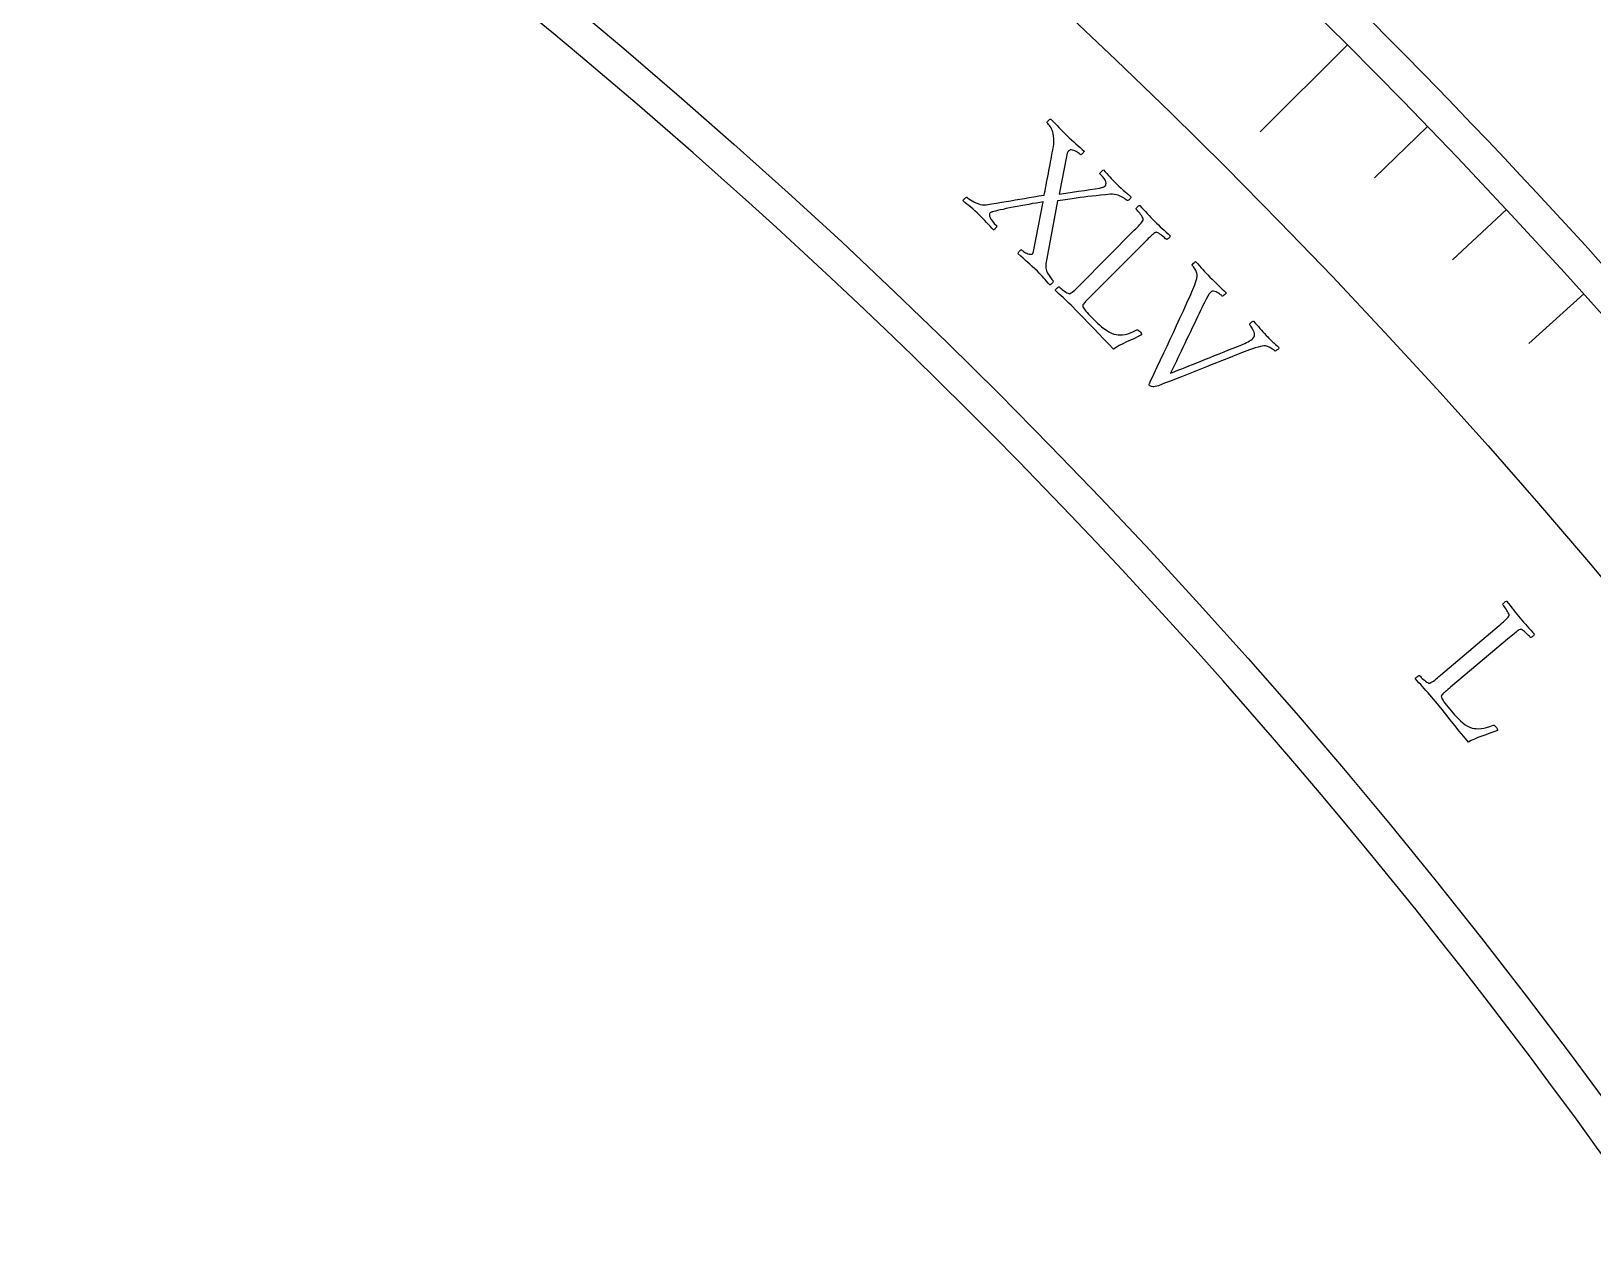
# Model space of a CAD drawing. Header units: millimetres. Extents: x -76 to 76, y -76 to 86.
# Drawn here: x 38.29 to 56.29, y 39.58 to 53.62 of the extents above; entities that cross this region are included whole.
import ezdxf

# ---------------------------------------------------------------- set-up
doc = ezdxf.new("R2010")
doc.units = ezdxf.units.MM
for name, color, linetype in [('CUT_INNER', 6, 'Continuous'), ('CUT_OUTER', 1, 'Continuous'), ('ENGRAVE', 7, 'Continuous'), ('ENGRAVE_FINE', 8, 'Continuous'), ('TEXT', 5, 'Continuous')]:
    doc.layers.add(name, color=color, linetype=linetype)

msp = doc.modelspace()

# ---------------------------------------------------------------- linework, layer by layer
at = {"layer": 'CUT_INNER'}
for centre, radius, start, end in [((0.0001, -0.0002), 69.5399, 92.274707, 357.539245), ((0.0006, 0.0002), 69.5394, 357.538874, 87.725814)]:
    msp.add_arc(centre, radius, start, end, dxfattribs=at)
at = {"layer": 'CUT_OUTER'}
msp.add_arc((0.0238, 0.0226), 75.9672, 39.002193, 52.215806, dxfattribs=at)
at = {"layer": 'ENGRAVE'}
msp.add_lwpolyline([(53.466, 53.466), (52.4611, 52.4611)], dxfattribs=at)
for radius in [75.6124, 73.6227, 69.9276]:
    msp.add_circle((0, 0), radius, dxfattribs=at)
at = {"layer": 'ENGRAVE_FINE'}
for points in [[(54.391, 52.5248), (53.7776, 51.9324)], [(55.2994, 51.5675), (54.6758, 50.986)], [(56.191, 50.5946), (55.5573, 50.024)]]:
    msp.add_lwpolyline(points, dxfattribs=at)
at = {"layer": 'TEXT'}
for points in [[(50.2315, 52.4203), (50.259, 52.3942), (50.2857, 52.3695), (50.3114, 52.3461), (50.3363, 52.3242), (50.3605, 52.3029), (50.3845, 52.2818), (50.4081, 52.2607), (50.4315, 52.2398), (50.4291, 52.2346), (50.4249, 52.2284), (50.4189, 52.2209), (50.4109, 52.2123), (50.4028, 52.2047), (50.3961, 52.2), (50.3909, 52.1985), (50.387, 52.1999), (50.3807, 52.2056), (50.3726, 52.2121), (50.3626, 52.2194), (50.3508, 52.2275), (50.3379, 52.2355), (50.3247, 52.2423), (50.3112, 52.248), (50.2972, 52.2526), (50.2837, 52.2548), (50.2713, 52.2535), (50.26, 52.2488), (50.2499, 52.2406), (50.2423, 52.2304), (50.2358, 52.2166), (50.2302, 52.1992), (50.2257, 52.1783), (50.143, 51.744), (50.2194, 51.7559), (50.2938, 51.7672), (50.3662, 51.7779), (50.4365, 51.7879), (50.5015, 51.7974), (50.5581, 51.8066), (50.6062, 51.8155), (50.6459, 51.8241), (50.6516, 51.8259), (50.6569, 51.8282), (50.6618, 51.8309), (50.6661, 51.8341), (50.6698, 51.8372), (50.6726, 51.8396), (50.6746, 51.8413), (50.6758, 51.8424), (50.68, 51.8491), (50.6823, 51.8583), (50.6827, 51.8703), (50.6811, 51.8848), (50.6749, 51.9025), (50.6615, 51.924), (50.6407, 51.9492), (50.6128, 51.9781), (50.6124, 51.9819), (50.6145, 51.9872), (50.619, 51.9941), (50.6259, 52.0024), (50.6337, 52.0107), (50.6407, 52.0173), (50.6471, 52.0222), (50.6527, 52.0253), (50.673, 52.0027), (50.6921, 51.9813), (50.7101, 51.9613), (50.7269, 51.9425), (50.7437, 51.9242), (50.7617, 51.9052), (50.7807, 51.8857), (50.8009, 51.8657), (50.8292, 51.8384), (50.8555, 51.8137), (50.8799, 51.7916), (50.9023, 51.7721), (50.9228, 51.7548), (50.9414, 51.7389), (50.9581, 51.7246), (50.9728, 51.7117), (50.9707, 51.7067), (50.9671, 51.7009), (50.9621, 51.6942), (50.9558, 51.6867), (50.9486, 51.6798), (50.9414, 51.6748), (50.934, 51.6718), (50.9265, 51.6708), (50.9221, 51.6747), (50.915, 51.6803), (50.9053, 51.6875), (50.8928, 51.6965), (50.8782, 51.706), (50.8619, 51.715), (50.844, 51.7233), (50.8243, 51.7311), (50.8033, 51.7375), (50.7814, 51.7416), (50.7586, 51.7434), (50.7349, 51.7429), (50.675, 51.7369), (50.6192, 51.7312), (50.5675, 51.726), (50.5199, 51.7213), (50.4744, 51.7166), (50.4289, 51.7114), (50.3836, 51.7057), (50.3384, 51.6994), (50.2912, 51.6926), (50.2398, 51.6848), (50.1844, 51.6763), (50.1248, 51.6669), (49.9896, 50.9436), (49.9871, 50.917), (49.9896, 50.8899), (49.9972, 50.8624), (50.0099, 50.8343), (50.0254, 50.8072), (50.0416, 50.7829), (50.0586, 50.7611), (50.0763, 50.7419), (50.0746, 50.7364), (50.0709, 50.7301), (50.0653, 50.7231), (50.0577, 50.7155), (50.0499, 50.7085), (50.0437, 50.7032), (50.0391, 50.6998), (50.036, 50.6981), (50.0164, 50.7203), (49.9982, 50.741), (49.9814, 50.7601), (49.966, 50.7776), (49.9503, 50.795), (49.9326, 50.8137), (49.9129, 50.8339), (49.8913, 50.8554), (49.8612, 50.8846), (49.8328, 50.9116), (49.8061, 50.9364), (49.7811, 50.9589), (49.7558, 50.9812), (49.7285, 51.0053), (49.6991, 51.0313), (49.6676, 51.059), (49.6687, 51.0654), (49.672, 51.0726), (49.6775, 51.0806), (49.6853, 51.0893), (49.6935, 51.0969), (49.7001, 51.1015), (49.7054, 51.1031), (49.7091, 51.1017), (49.7147, 51.0969), (49.7222, 51.0912), (49.7317, 51.0848), (49.7432, 51.0775), (49.7558, 51.0703), (49.7688, 51.064), (49.7822, 51.0587), (49.7959, 51.0543), (49.8089, 51.0517), (49.8201, 51.0518), (49.8295, 51.0546), (49.8371, 51.0601), (49.8386, 51.0619), (49.84, 51.0643), (49.8415, 51.0672), (49.843, 51.0707), (49.8442, 51.0744), (49.8451, 51.0779), (49.8457, 51.0812), (49.8458, 51.0843), (49.9594, 51.6556), (49.9201, 51.6494), (49.8791, 51.6426), (49.8361, 51.6352), (49.7913, 51.6272), (49.7459, 51.6189), (49.701, 51.6106), (49.6568, 51.6022), (49.613, 51.5938), (49.571, 51.5856), (49.5319, 51.5775), (49.4955, 51.5697), (49.462, 51.5621), (49.4323, 51.5552), (49.4078, 51.5493), (49.3883, 51.5444), (49.3738, 51.5406), (49.3713, 51.5397), (49.3682, 51.5386), (49.3646, 51.5373), (49.3604, 51.5358), (49.356, 51.5339), (49.3519, 51.5315), (49.3479, 51.5285), (49.3441, 51.5249), (49.3393, 51.5166), (49.3379, 51.5054), (49.3401, 51.4915), (49.3458, 51.4747), (49.3563, 51.455), (49.3727, 51.4324), (49.395, 51.4068), (49.4233, 51.3782), (49.4218, 51.3725), (49.4184, 51.3659), (49.4134, 51.3584), (49.4065, 51.3501), (49.3994, 51.3424), (49.3934, 51.3369), (49.3887, 51.3335), (49.3851, 51.3324), (49.3659, 51.3537), (49.3463, 51.3752), (49.3265, 51.3967), (49.3064, 51.4183), (49.2861, 51.4397), (49.2657, 51.4606), (49.2452, 51.481), (49.2246, 51.501), (49.1965, 51.5276), (49.1702, 51.5519), (49.1457, 51.5738), (49.123, 51.5935), (49.101, 51.6122), (49.0785, 51.6311), (49.0555, 51.6502), (49.0321, 51.6697), (49.035, 51.6752), (49.0397, 51.6811), (49.046, 51.6875), (49.054, 51.6943), (49.062, 51.7005), (49.0684, 51.7052), (49.0731, 51.7083), (49.0761, 51.7099), (49.0811, 51.7059), (49.0899, 51.6994), (49.1024, 51.6907), (49.1188, 51.6796), (49.1379, 51.6677), (49.1587, 51.6564), (49.1812, 51.6456), (49.2053, 51.6355), (49.23, 51.6273), (49.254, 51.6225), (49.2774, 51.621), (49.3001, 51.6229), (49.3623, 51.6326), (49.4217, 51.6419), (49.4783, 51.651), (49.5321, 51.6598), (49.5845, 51.6685), (49.637, 51.6774), (49.6894, 51.6864), (49.7419, 51.6955), (49.7955, 51.7049), (49.8513, 51.7144), (49.9095, 51.7241), (49.9699, 51.734), (49.9749, 51.7574), (49.9802, 51.7835), (49.9859, 51.8125), (49.9918, 51.8444), (49.998, 51.8779), (50.0045, 51.9122), (50.0112, 51.9471), (50.0182, 51.9827), (50.0251, 52.0181), (50.0317, 52.0523), (50.0379, 52.0855), (50.0437, 52.1174), (50.0491, 52.1474), (50.054, 52.1746), (50.0583, 52.1989), (50.0622, 52.2204), (50.0654, 52.238), (50.0677, 52.2505), (50.069, 52.2581), (50.0695, 52.2606), (50.0753, 52.2912), (50.0794, 52.3195), (50.0818, 52.3454), (50.0824, 52.3689), (50.0813, 52.3914), (50.0786, 52.4143), (50.0743, 52.4378), (50.0684, 52.4616), (50.0634, 52.4773), (50.0569, 52.4928), (50.0488, 52.5081), (50.0393, 52.5231), (50.0294, 52.537), (50.0203, 52.5489), (50.0121, 52.5586), (50.0047, 52.5664), (50.003, 52.5701), (50.0044, 52.5754), (50.0087, 52.5823), (50.016, 52.5908), (50.0244, 52.5989), (50.0322, 52.6047), (50.0393, 52.6082), (50.0457, 52.6095), (50.072, 52.5829), (50.0961, 52.5582), (50.1181, 52.5353), (50.1379, 52.5142), (50.1579, 52.4933), (50.1801, 52.4706), (50.2046, 52.4463), (50.2315, 52.4203)], [(50.5117, 50.5732), (50.51, 50.5715), (50.508, 50.5695), (50.5055, 50.567), (50.5027, 50.5642), (50.4954, 50.5569), (50.4871, 50.5486), (50.4778, 50.5392), (50.4674, 50.5289), (50.4569, 50.5181), (50.447, 50.5076), (50.4377, 50.4974), (50.4291, 50.4875), (50.422, 50.4785), (50.4171, 50.471), (50.4145, 50.465), (50.4141, 50.4605), (50.4172, 50.4478), (50.4223, 50.4354), (50.4292, 50.4231), (50.438, 50.411), (50.4494, 50.3977), (50.4641, 50.3815), (50.4822, 50.3625), (50.5037, 50.3406), (50.5858, 50.2582), (50.6078, 50.2372), (50.6321, 50.2165), (50.6585, 50.1959), (50.6873, 50.1755), (50.7166, 50.1571), (50.7448, 50.1427), (50.7719, 50.1321), (50.7979, 50.1256), (50.8218, 50.1229), (50.8472, 50.1225), (50.874, 50.1244), (50.9022, 50.1287), (50.9323, 50.136), (50.9648, 50.1469), (50.9998, 50.1614), (51.0371, 50.1796), (51.0434, 50.181), (51.0506, 50.1795), (51.0584, 50.1749), (51.067, 50.1673), (51.0787, 50.1542), (51.087, 50.1423), (51.092, 50.1316), (51.0936, 50.122), (51.0521, 50.1026), (51.0093, 50.0827), (50.965, 50.0624), (50.9194, 50.0416), (50.8753, 50.0206), (50.8359, 49.9999), (50.801, 49.9795), (50.7708, 49.9592), (50.7125, 50.0188), (50.6546, 50.0785), (50.5973, 50.1383), (50.5405, 50.1982), (50.4818, 50.2599), (50.419, 50.3248), (50.3519, 50.393), (50.2806, 50.4645), (50.2557, 50.4891), (50.2318, 50.512), (50.2089, 50.5334), (50.187, 50.5532), (50.1655, 50.5725), (50.144, 50.5924), (50.1224, 50.613), (50.1007, 50.6342), (50.1016, 50.6404), (50.1046, 50.6468), (50.1095, 50.6535), (50.1163, 50.6606), (50.1239, 50.667), (50.1307, 50.6717), (50.1369, 50.6749), (50.1425, 50.6765), (50.1481, 50.6713), (50.1559, 50.6644), (50.1658, 50.656), (50.1778, 50.646), (50.1911, 50.6356), (50.2045, 50.626), (50.2181, 50.6171), (50.2319, 50.6089), (50.2446, 50.6025), (50.255, 50.5987), (50.263, 50.5977), (50.2686, 50.5994), (50.281, 50.6064), (50.2939, 50.6154), (50.3076, 50.6264), (50.3218, 50.6394), (50.3367, 50.6537), (50.352, 50.6686), (50.3678, 50.6842), (50.384, 50.7005), (51.0088, 51.3292), (51.025, 51.3456), (51.0406, 51.3616), (51.0557, 51.3772), (51.0702, 51.3925), (51.0834, 51.4072), (51.0945, 51.4212), (51.1036, 51.4344), (51.1105, 51.4468), (51.1127, 51.4531), (51.1117, 51.4614), (51.1076, 51.4716), (51.1004, 51.4839), (51.0912, 51.4971), (51.0816, 51.5104), (51.0713, 51.5237), (51.0605, 51.5369), (51.0502, 51.5491), (51.0415, 51.5591), (51.0345, 51.5669), (51.0291, 51.5725), (51.0306, 51.5781), (51.0336, 51.5844), (51.0383, 51.5914), (51.0446, 51.599), (51.0516, 51.6059), (51.0583, 51.6109), (51.0647, 51.6138), (51.0709, 51.6148), (51.093, 51.5914), (51.1148, 51.568), (51.1363, 51.5447), (51.1575, 51.5215), (51.1785, 51.4986), (51.1997, 51.4762), (51.221, 51.4542), (51.2423, 51.4327), (51.2644, 51.4109), (51.2865, 51.3897), (51.3086, 51.3691), (51.3307, 51.349), (51.3529, 51.3289), (51.3756, 51.3082), (51.3986, 51.2869), (51.422, 51.2651), (51.421, 51.2589), (51.4181, 51.2524), (51.4131, 51.2457), (51.4062, 51.2387), (51.3987, 51.2324), (51.3917, 51.2277), (51.3855, 51.2246), (51.3798, 51.223), (51.3742, 51.2284), (51.3664, 51.2354), (51.3563, 51.2441), (51.3441, 51.2543), (51.3309, 51.2651), (51.3177, 51.2751), (51.3047, 51.2845), (51.2917, 51.2932), (51.2797, 51.3002), (51.2693, 51.3043), (51.2607, 51.3056), (51.2538, 51.3041), (51.2437, 51.298), (51.233, 51.2904), (51.2215, 51.2811), (51.2095, 51.2703), (51.1968, 51.2583), (51.1837, 51.2457), (51.1702, 51.2324), (51.1561, 51.2184), (51.1539, 51.2161), (51.1516, 51.2139), (51.1494, 51.2116), (51.1471, 51.2094), (51.1449, 51.2071), (51.1426, 51.2049), (51.1404, 51.2026), (51.1381, 51.2004)], [(51.8808, 50.7886), (51.9048, 50.7643), (51.9288, 50.7406), (51.9526, 50.7176), (51.9764, 50.6953), (52, 50.6733), (52.0232, 50.6514), (52.0462, 50.6296), (52.0689, 50.6079), (52.0664, 50.6029), (52.062, 50.5971), (52.0557, 50.5903), (52.0475, 50.5826), (52.0391, 50.5757), (52.0323, 50.5712), (52.027, 50.5691), (52.0232, 50.5695), (52.019, 50.5734), (52.0123, 50.5788), (52.0032, 50.5858), (51.9916, 50.5943), (51.9786, 50.6032), (51.9651, 50.6109), (51.9511, 50.6177), (51.9366, 50.6234), (51.9224, 50.6266), (51.9092, 50.626), (51.8971, 50.6214), (51.8859, 50.613), (51.8722, 50.5962), (51.8554, 50.5697), (51.8355, 50.5334), (51.8125, 50.4874), (51.8008, 50.463), (51.7875, 50.435), (51.7724, 50.4031), (51.7555, 50.3676), (51.7373, 50.3292), (51.7182, 50.289), (51.698, 50.247), (51.6769, 50.203), (51.6553, 50.1581), (51.6338, 50.1132), (51.6123, 50.0681), (51.591, 50.023), (51.57, 49.9787), (51.5499, 49.9364), (51.5304, 49.8959), (51.5118, 49.8573), (51.4943, 49.8214), (51.4785, 49.7889), (51.4644, 49.7599), (51.4519, 49.7343), (51.4415, 49.7131), (51.4339, 49.6974), (51.429, 49.6871), (51.4269, 49.6821), (51.4344, 49.6848), (51.4479, 49.6898), (51.4673, 49.6974), (51.4927, 49.7073), (51.523, 49.7193), (51.557, 49.7328), (51.5949, 49.748), (51.6365, 49.7648), (51.6812, 49.7829), (51.7282, 49.8018), (51.7775, 49.8216), (51.8291, 49.8422), (51.882, 49.8634), (51.9353, 49.8847), (51.989, 49.9062), (52.0431, 49.9278), (52.0966, 49.9491), (52.1485, 49.9699), (52.1988, 49.9899), (52.2475, 50.0094), (52.2657, 50.0168), (52.284, 50.025), (52.3023, 50.034), (52.3206, 50.0437), (52.3379, 50.0537), (52.353, 50.0635), (52.3661, 50.0733), (52.3772, 50.0829), (52.3874, 50.0952), (52.3937, 50.1087), (52.3958, 50.1234), (52.394, 50.1392), (52.3894, 50.1553), (52.3835, 50.1708), (52.3763, 50.1859), (52.3677, 50.2004), (52.359, 50.2135), (52.3516, 50.2241), (52.3453, 50.2324), (52.3402, 50.2382), (52.3401, 50.2433), (52.3425, 50.2493), (52.3474, 50.2563), (52.355, 50.2643), (52.3634, 50.2717), (52.3712, 50.2769), (52.3783, 50.28), (52.3847, 50.2809), (52.4038, 50.2594), (52.4221, 50.2384), (52.4399, 50.2179), (52.4569, 50.1979), (52.474, 50.178), (52.492, 50.1577), (52.5108, 50.1371), (52.5305, 50.1163), (52.5468, 50.0993), (52.5614, 50.0843), (52.5743, 50.0712), (52.5855, 50.0601), (52.5959, 50.05), (52.6063, 50.0401), (52.6168, 50.0304), (52.6272, 50.0209), (52.6382, 50.0109), (52.6502, 49.9997), (52.6634, 49.9874), (52.6777, 49.9738), (52.6751, 49.9689), (52.6703, 49.9631), (52.6635, 49.9564), (52.6545, 49.9489), (52.6456, 49.9421), (52.6388, 49.9376), (52.6341, 49.9356), (52.6316, 49.936), (52.6252, 49.9417), (52.615, 49.9496), (52.601, 49.9595), (52.5831, 49.9716), (52.5632, 49.983), (52.5428, 49.9908), (52.5222, 49.9952), (52.5012, 49.9961), (52.4843, 49.9944), (52.4625, 49.9901), (52.4357, 49.983), (52.404, 49.9733), (52.3703, 49.9621), (52.3378, 49.9506), (52.3065, 49.9389), (52.2762, 49.927), (52.2062, 49.8993), (52.1392, 49.8728), (52.0751, 49.8473), (52.014, 49.8229), (51.9549, 49.7994), (51.8968, 49.7763), (51.8396, 49.7538), (51.7834, 49.7318), (51.7271, 49.7098), (51.6699, 49.6873), (51.6116, 49.6643), (51.5523, 49.6409), (51.4908, 49.6166), (51.4259, 49.5913), (51.3577, 49.5648), (51.2861, 49.5372), (51.2667, 49.5306), (51.2493, 49.5264), (51.234, 49.5247), (51.2206, 49.5255), (51.2089, 49.5282), (51.1984, 49.5323), (51.1892, 49.5378), (51.1813, 49.5447), (51.1798, 49.5475), (51.1797, 49.5513), (51.1811, 49.5561), (51.1838, 49.5619), (51.187, 49.5679), (51.1895, 49.5733), (51.1913, 49.578), (51.1925, 49.5821), (51.2339, 49.67), (51.2739, 49.755), (51.3124, 49.837), (51.3496, 49.9162), (51.3861, 49.9941), (51.4229, 50.0728), (51.4599, 50.1522), (51.4971, 50.2323), (51.5353, 50.3149), (51.575, 50.402), (51.6163, 50.4936), (51.6591, 50.5896), (51.6724, 50.619), (51.6845, 50.6472), (51.6957, 50.6742), (51.7058, 50.6999), (51.7147, 50.725), (51.7224, 50.7497), (51.7289, 50.7743), (51.7341, 50.7985), (51.7353, 50.8088), (51.7345, 50.8201), (51.7316, 50.8323), (51.7267, 50.8455), (51.7204, 50.8589), (51.7137, 50.8716), (51.7065, 50.8837), (51.6988, 50.8951), (51.6913, 50.9053), (51.6846, 50.914), (51.6788, 50.921), (51.6738, 50.9264), (51.6745, 50.9284), (51.6778, 50.9326), (51.6839, 50.9392), (51.6928, 50.9481), (51.7019, 50.9569), (51.7089, 50.9632), (51.7136, 50.967), (51.7162, 50.9682), (51.7401, 50.9424), (51.7616, 50.9187), (51.7808, 50.8972), (51.7978, 50.8777), (51.8149, 50.8583), (51.8344, 50.837), (51.8564, 50.8138), (51.8808, 50.7886)], [(54.6556, 46.0636), (54.6537, 46.062), (54.6515, 46.0602), (54.6489, 46.0579), (54.6458, 46.0554), (54.638, 46.0487), (54.629, 46.0412), (54.6189, 46.0326), (54.6076, 46.0232), (54.5962, 46.0134), (54.5854, 46.0038), (54.5753, 45.9944), (54.5659, 45.9853), (54.558, 45.9769), (54.5525, 45.9698), (54.5494, 45.9641), (54.5486, 45.9596), (54.5507, 45.9467), (54.5546, 45.9339), (54.5605, 45.9211), (54.5682, 45.9083), (54.5784, 45.894), (54.5917, 45.8766), (54.6082, 45.8561), (54.6277, 45.8325), (54.7024, 45.7433), (54.7225, 45.7206), (54.7449, 45.6979), (54.7695, 45.6751), (54.7964, 45.6523), (54.824, 45.6315), (54.8509, 45.6147), (54.877, 45.6019), (54.9023, 45.5931), (54.926, 45.5883), (54.9512, 45.5858), (54.9781, 45.5854), (55.0065, 45.5873), (55.0372, 45.592), (55.0705, 45.6), (55.1066, 45.6115), (55.1453, 45.6264), (55.1518, 45.6273), (55.1587, 45.6251), (55.1662, 45.6199), (55.174, 45.6116), (55.1846, 45.5976), (55.1919, 45.585), (55.1959, 45.5739), (55.1967, 45.5642), (55.1537, 45.5484), (55.1093, 45.5323), (55.0635, 45.5158), (55.0162, 45.499), (54.9705, 45.4819), (54.9294, 45.4646), (54.893, 45.4472), (54.8611, 45.4297), (54.8081, 45.494), (54.7556, 45.5584), (54.7036, 45.6229), (54.6521, 45.6875), (54.5989, 45.7539), (54.5419, 45.824), (54.4809, 45.8977), (54.416, 45.975), (54.3933, 46.0016), (54.3714, 46.0266), (54.3504, 46.0498), (54.3303, 46.0714), (54.3106, 46.0925), (54.2909, 46.1142), (54.2711, 46.1365), (54.2512, 46.1595), (54.2527, 46.1656), (54.2562, 46.1718), (54.2617, 46.178), (54.2691, 46.1845), (54.2771, 46.1902), (54.2844, 46.1944), (54.2909, 46.197), (54.2966, 46.1981), (54.3017, 46.1924), (54.3088, 46.1849), (54.318, 46.1757), (54.3291, 46.1647), (54.3414, 46.1532), (54.354, 46.1425), (54.3668, 46.1324), (54.3798, 46.1231), (54.3919, 46.1156), (54.4019, 46.111), (54.4098, 46.1093), (54.4156, 46.1104), (54.4285, 46.1164), (54.4422, 46.1243), (54.4567, 46.1341), (54.472, 46.1458), (54.4881, 46.1587), (54.5046, 46.1723), (54.5216, 46.1865), (54.5392, 46.2013), (55.2155, 46.7742), (55.2331, 46.7892), (55.25, 46.8038), (55.2664, 46.8181), (55.2821, 46.832), (55.2965, 46.8456), (55.3088, 46.8585), (55.319, 46.8709), (55.327, 46.8827), (55.3297, 46.8888), (55.3294, 46.8971), (55.3262, 46.9077), (55.32, 46.9205), (55.312, 46.9345), (55.3035, 46.9486), (55.2944, 46.9626), (55.2848, 46.9768), (55.2756, 46.9898), (55.2678, 47.0005), (55.2614, 47.0088), (55.2565, 47.0149), (55.2585, 47.0204), (55.2621, 47.0264), (55.2674, 47.0329), (55.2743, 47.0399), (55.2819, 47.0463), (55.289, 47.0506), (55.2956, 47.053), (55.3019, 47.0535), (55.3219, 47.0282), (55.3416, 47.0031), (55.361, 46.9781), (55.3801, 46.9532), (55.3992, 46.9285), (55.4183, 46.9044), (55.4376, 46.8806), (55.457, 46.8574), (55.4772, 46.8338), (55.4974, 46.8108), (55.5176, 46.7883), (55.5379, 46.7664), (55.5584, 46.7444), (55.5792, 46.7219), (55.6003, 46.6987), (55.6217, 46.675), (55.6202, 46.6689), (55.6167, 46.6627), (55.6112, 46.6564), (55.6038, 46.6501), (55.5957, 46.6444), (55.5884, 46.6403), (55.5818, 46.6377), (55.5761, 46.6367), (55.5709, 46.6426), (55.5637, 46.6502), (55.5545, 46.6597), (55.5432, 46.6709), (55.5309, 46.6828), (55.5187, 46.6939), (55.5065, 46.7044), (55.4943, 46.7142), (55.4829, 46.7222), (55.473, 46.7272), (55.4645, 46.7292), (55.4575, 46.7282), (55.4469, 46.7231), (55.4355, 46.7164), (55.4234, 46.7081), (55.4104, 46.6984), (55.3968, 46.6875), (55.3827, 46.676), (55.368, 46.6639), (55.3528, 46.6512), (55.3504, 46.6492), (55.348, 46.6471), (55.3455, 46.6451), (55.3431, 46.643), (55.3406, 46.641), (55.3382, 46.6389), (55.3358, 46.6369), (55.3333, 46.6348)]]:
    msp.add_lwpolyline(points, close=True, dxfattribs=at)

doc.saveas('drawing.dxf')
